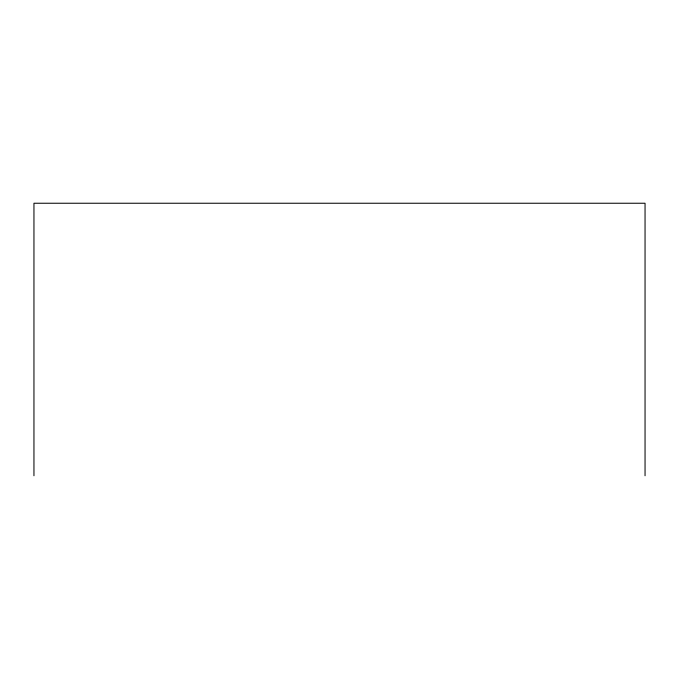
<?xml version="1.0" encoding="UTF-8"?>
<svg xmlns="http://www.w3.org/2000/svg" width="679" height="679" viewBox="0 0 679 679"><rect width="100%" height="100%" fill="white"/><g stroke="black" fill="none" stroke-linecap="round" stroke-linejoin="round"><path stroke-width="1.02" d="M645.05 475.758L645.05 203.242L33.95 203.242L33.95 475.758"/></g></svg>
